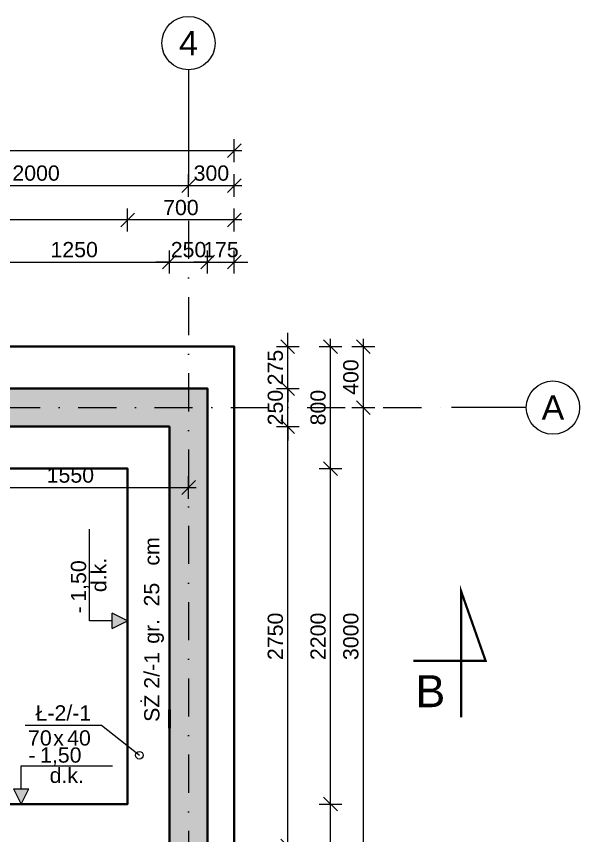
# Model space of a CAD drawing. Header units: millimetres. Extents: x -21220 to 1756793, y -806857 to 86733.
# Drawn here: x 48208 to 51903, y 14518 to 19889 of the extents above; entities that cross this region are included whole.
import ezdxf
from ezdxf.enums import TextEntityAlignment as Align

# ---------------------------------------------------------------- set-up
doc = ezdxf.new("R2010")
doc.units = ezdxf.units.MM
doc.header["$LTSCALE"] = 10
doc.linetypes.add('DASHDOT', pattern=[1, 0.5, -0.25, 0, -0.25])
doc.layers.get('Defpoints').update_dxf_attribs({"color": 2, "lineweight": 50})
for name, color, linetype, lineweight in [('G-Bloki', 221, 'Continuous', 5), ('G-Cienka', 4, 'Continuous', 9), ('G-Elementy konstrukcyjne', 1, 'Continuous', 40), ('G-Kreskowanie', 9, 'Continuous', 5), ('G-Opisy', 2, 'Continuous', 18), ('G-Osie', 6, 'DASHDOT', 9), ('G-Wymiary', 4, 'Continuous', 9)]:
    doc.layers.add(name, color=color, linetype=linetype, lineweight=lineweight)
doc.styles.add('Arial-GG', font='arial.ttf')
doc.dimstyles.new('e-cad_1_50_[mm]', dxfattribs={"dimscale": 50, "dimtxt": 2, "dimasz": 1.8, "dimexe": 1.5, "dimexo": 0, "dimgap": 0.6, "dimtad": 1, "dimdec": 1, "dimrnd": 1, "dimtxsty": 'Arial-GG', "dimblk": 'OBLIQUE', "dimcen": 0, "dimdle": 1, "dimclrd": 4, "dimclre": 4, "dimclrt": 7, "dimadec": 1, "dimazin": 0, "dimtfac": 1, "dimtdec": 1, "dimtix": 1, "dimtmove": 0, "dimatfit": 2, "dimfxl": 1.5, "dimfxlon": 1, "dimlwd": -1, "dimlwe": -1, "dimarcsym": 0})
doc.dimstyles.new('W-1 do 50-GG mm', dxfattribs={"dimscale": 50, "dimtxt": 2, "dimasz": 1.8, "dimexe": 1.5, "dimexo": 0, "dimgap": 0.6, "dimtad": 1, "dimdec": 1, "dimrnd": 1, "dimtxsty": 'Arial-GG', "dimblk": 'OBLIQUE', "dimcen": 0, "dimdle": 1, "dimclrd": 4, "dimclre": 4, "dimclrt": 7, "dimadec": 1, "dimazin": 0, "dimtfac": 1, "dimtdec": 1, "dimtix": 1, "dimtmove": 0, "dimatfit": 2, "dimfxl": 1.5, "dimfxlon": 1, "dimlwd": -1, "dimlwe": -1, "dimarcsym": 0})

# ---------------------------------------------------------------- blocks, each defined once
blk = doc.blocks.new('*U155')
at = {"layer": 'G-Cienka', "ltscale": 0.8}
blk.add_lwpolyline([(490.2, 0), (0, 0)], dxfattribs=at)
blk.add_circle((665.2, 0), 175, dxfattribs=at)
at = {"layer": 'G-Opisy', "ltscale": 0.8, "style": 'Arial-GG'}
blk.add_attdef('OS', text='', height=160, dxfattribs=at).set_placement((681.9, 0), align=Align.MIDDLE_CENTER)
blk = doc.blocks.new('*U149')
at = {"layer": 'G-Cienka', "ltscale": 0.8}
blk.add_lwpolyline([(-490.2, 0), (0, 0)], dxfattribs=at)
blk.add_circle((-665.2, 0), 175, dxfattribs=at)
at = {"layer": 'G-Opisy', "ltscale": 0.8, "style": 'Arial-GG'}
blk.add_attdef('OS', text='', height=160, rotation=90, dxfattribs=at).set_placement((-665.2, 0), align=Align.MIDDLE_CENTER)
blk = doc.blocks.new('*U163')
at = {"layer": 'G-Opisy'}
blk.add_hatch(color=256, dxfattribs=at).paths.add_polyline_path([(-50, 100), (0, 0), (50, 100), (0, 100)])
for p, q in [((0, 250), (600, 250)), ((-50, 100), (50, 100)), ((-100, 0), (100, 0))]:
    blk.add_line(p, q, dxfattribs=at)
at = {"layer": 'G-Opisy', "ltscale": 0.04}
for points in [[(0, 100), (0, 200), (0, 250)], [(-50, 100), (0, 0), (50, 100)]]:
    blk.add_lwpolyline(points, dxfattribs=at)
at = {"layer": 'G-Opisy', "ltscale": 2, "style": 'Arial-GG'}
for tag, p in [('ZNAK', (48.1, 321.8)), ('RZEDNA', (124.7, 321.8))]:
    blk.add_attdef(tag, text='', height=100, dxfattribs=at).set_placement(p, align=Align.MIDDLE_LEFT)
blk.add_attdef('POLOZENIE', text='', height=100, dxfattribs=at).set_placement((300, 188.9), align=Align.MIDDLE_CENTER)
blk = doc.blocks.new('*U164')
at = {"layer": 'G-Opisy'}
blk.add_hatch(color=256, dxfattribs=at).paths.add_polyline_path([(-100, -50), (0, 0), (-100, 50), (-100, 0)])
for p, q in [((-250, 0), (-250, 600)), ((0, -100), (0, 100)), ((-100, -50), (-100, 50))]:
    blk.add_line(p, q, dxfattribs=at)
at = {"layer": 'G-Opisy', "ltscale": 0.04}
for points in [[(-100, -50), (0, 0), (-100, 50)], [(-100, 0), (-200, 0), (-250, 0)]]:
    blk.add_lwpolyline(points, dxfattribs=at)
at = {"layer": 'G-Opisy', "ltscale": 2, "style": 'Arial-GG'}
for tag, p in [('RZEDNA', (-321.8, 124.7)), ('ZNAK', (-321.8, 48.1))]:
    blk.add_attdef(tag, text='', height=100, rotation=90, dxfattribs=at).set_placement(p, align=Align.MIDDLE_LEFT)
blk.add_attdef('POLOZENIE', text='', height=100, rotation=90, dxfattribs=at).set_placement((-188.9, 300), align=Align.MIDDLE_CENTER)
blk = doc.blocks.new('_Oblique')
at = {"color": 0, "linetype": 'ByBlock', "lineweight": -2}
blk.add_line((-0.5, -0.5), (0.5, 0.5), dxfattribs=at)
blk = doc.blocks.new('*D400')
at = {"layer": 'Defpoints', "color": 0, "ltscale": 0.8}
for p in [(48937.4, 14724.1), (47862.4, 11414.2), (48937.4, 9138.3)]:
    blk.add_point(p, dxfattribs=at)
at = {"layer": 'G-Wymiary', "color": 4, "ltscale": 2}
for p, q in [((47862.4, 9213.3), (47862.4, 9063.3)), ((48937.4, 9213.3), (48937.4, 9063.3)), ((47812.4, 9138.3), (48987.4, 9138.3))]:
    blk.add_line(p, q, dxfattribs=at)
at = {"layer": 'G-Wymiary', "color": 4, "ltscale": 0.8, "xscale": 90, "yscale": 90, "zscale": 90, "rotation": 180}
blk.add_blockref('_Oblique', (47862.4, 9138.3), dxfattribs=at)
at = {"layer": 'G-Wymiary', "color": 4, "ltscale": 0.8, "xscale": 90, "yscale": 90, "zscale": 90}
blk.add_blockref('_Oblique', (48937.4, 9138.3), dxfattribs=at)
at = {"layer": 'G-Wymiary', "color": 7, "ltscale": 0.8, "insert": (48399.9, 9219.3), "char_height": 100, "attachment_point": 5, "style": 'Arial-GG'}
blk.add_mtext('1075', dxfattribs=at)
blk = doc.blocks.new('*D401')
at = {"layer": 'Defpoints', "color": 0, "ltscale": 0.8}
for p in [(48937.4, 14724.1), (49637.4, 13924.1), (49637.4, 9138.3)]:
    blk.add_point(p, dxfattribs=at)
at = {"layer": 'G-Wymiary', "color": 4, "ltscale": 2}
for p, q in [((48937.4, 9213.3), (48937.4, 9063.3)), ((49637.4, 9213.3), (49637.4, 9063.3)), ((48887.4, 9138.3), (49687.4, 9138.3))]:
    blk.add_line(p, q, dxfattribs=at)
at = {"layer": 'G-Wymiary', "color": 4, "ltscale": 0.8, "xscale": 90, "yscale": 90, "zscale": 90, "rotation": 180}
blk.add_blockref('_Oblique', (48937.4, 9138.3), dxfattribs=at)
at = {"layer": 'G-Wymiary', "color": 4, "ltscale": 0.8, "xscale": 90, "yscale": 90, "zscale": 90}
blk.add_blockref('_Oblique', (49637.4, 9138.3), dxfattribs=at)
at = {"layer": 'G-Wymiary', "color": 7, "ltscale": 0.8, "insert": (49287.4, 9219.3), "char_height": 100, "attachment_point": 5, "style": 'Arial-GG'}
blk.add_mtext('700', dxfattribs=at)
blk = doc.blocks.new('*U200')
at = {"ltscale": 2}
blk.add_point((0, 0), dxfattribs=at)
at = {"layer": 'Defpoints'}
blk.add_lwpolyline([(0, 380.1), (0, 259.7)], dxfattribs=at)
at = {"layer": 'G-Opisy', "insert": (101, -521.8), "char_height": 100, "width": 2920.171, "attachment_point": 5, "rotation": 270, "style": 'Arial-GG'}
blk.add_mtext('gr.         cm', dxfattribs=at)
at = {"layer": 'G-Opisy', "ltscale": 2, "style": 'Arial-GG'}
blk.add_attdef('NAZWA', text='', height=100, rotation=270, dxfattribs=at).set_placement((65.7, -118.5), align=Align.RIGHT)
blk.add_attdef('GR', text='', height=100, rotation=270, dxfattribs=at).set_placement((67, -494.8), align=Align.CENTER)
blk = doc.blocks.new('*D424')
at = {"layer": 'Defpoints', "color": 0, "ltscale": 0.8}
for p in [(41337.4, 19049.1), (51062.4, 12755.4), (41050.6, 10089), (39612.4, 9892.9), (41337.4, 8451.7)]:
    blk.add_point(p, dxfattribs=at)
at = {"layer": 'G-Wymiary', "color": 4, "ltscale": 2}
blk.add_arc((41337.4, 10324.1), 370.9, 194.0362, 270, dxfattribs=at)
at = {"layer": 'G-Wymiary', "color": 4, "ltscale": 0.8, "xscale": 90, "yscale": 90, "zscale": 90, "rotation": 104.0362434679265}
blk.add_blockref('_Oblique', (40977.6, 10234.2), dxfattribs=at)
at = {"layer": 'G-Wymiary', "color": 4, "ltscale": 0.8, "xscale": 90, "yscale": 90, "zscale": 90}
blk.add_blockref('_Oblique', (41337.4, 9953.3), dxfattribs=at)
at = {"layer": 'G-Wymiary', "color": 7, "ltscale": 0.8, "insert": (41164.6, 10102.8), "char_height": 100, "attachment_point": 5, "rotation": 322.0181, "style": 'Arial-GG'}
blk.add_mtext('76,0%%d', dxfattribs=at)
blk = doc.blocks.new('*D429')
at = {"layer": 'Defpoints', "color": 0, "ltscale": 0.8}
for p in [(49212.4, 18278.3), (47962.4, 17449.1), (49212.4, 17199.1)]:
    blk.add_point(p, dxfattribs=at)
at = {"layer": 'G-Wymiary', "color": 4, "ltscale": 2}
for p, q in [((47962.4, 18203.3), (47962.4, 18353.3)), ((49212.4, 18203.3), (49212.4, 18353.3)), ((47912.4, 18278.3), (49262.4, 18278.3))]:
    blk.add_line(p, q, dxfattribs=at)
at = {"layer": 'G-Wymiary', "color": 4, "ltscale": 0.8, "xscale": 90, "yscale": 90, "zscale": 90, "rotation": 180}
blk.add_blockref('_Oblique', (47962.4, 18278.3), dxfattribs=at)
at = {"layer": 'G-Wymiary', "color": 4, "ltscale": 0.8, "xscale": 90, "yscale": 90, "zscale": 90}
blk.add_blockref('_Oblique', (49212.4, 18278.3), dxfattribs=at)
at = {"layer": 'G-Wymiary', "color": 7, "ltscale": 0.8, "insert": (48587.4, 18359.4), "char_height": 100, "attachment_point": 5, "style": 'Arial-GG'}
blk.add_mtext('1250', dxfattribs=at)
blk = doc.blocks.new('*D430')
at = {"layer": 'Defpoints', "color": 0, "ltscale": 0.8}
for p in [(49462.4, 18278.3), (49462.4, 17449.1), (49212.4, 17199.1)]:
    blk.add_point(p, dxfattribs=at)
at = {"layer": 'G-Wymiary', "color": 4, "ltscale": 2}
for p, q in [((49212.4, 18203.3), (49212.4, 18353.3)), ((49462.4, 18203.3), (49462.4, 18353.3)), ((49212.4, 18278.3), (49122.4, 18278.3)), ((49212.4, 18278.3), (49462.4, 18278.3)), ((49462.4, 18278.3), (49552.4, 18278.3))]:
    blk.add_line(p, q, dxfattribs=at)
at = {"layer": 'G-Wymiary', "color": 4, "ltscale": 0.8, "xscale": 90, "yscale": 90, "zscale": 90}
blk.add_blockref('_Oblique', (49212.4, 18278.3), dxfattribs=at)
at = {"layer": 'G-Wymiary', "color": 4, "ltscale": 0.8, "xscale": 90, "yscale": 90, "zscale": 90, "rotation": 180}
blk.add_blockref('_Oblique', (49462.4, 18278.3), dxfattribs=at)
at = {"layer": 'G-Wymiary', "color": 7, "ltscale": 0.8, "insert": (49337.4, 18359.4), "char_height": 100, "attachment_point": 5, "style": 'Arial-GG'}
blk.add_mtext('250', dxfattribs=at)
blk = doc.blocks.new('*D431')
at = {"layer": 'Defpoints', "color": 0, "ltscale": 0.8}
for p in [(49637.4, 18278.3), (49637.4, 17724.1), (49462.4, 17449.1)]:
    blk.add_point(p, dxfattribs=at)
at = {"layer": 'G-Wymiary', "color": 4, "ltscale": 2}
for p, q in [((49462.4, 18203.3), (49462.4, 18353.3)), ((49637.4, 18203.3), (49637.4, 18353.3)), ((49462.4, 18278.3), (49372.4, 18278.3)), ((49462.4, 18278.3), (49637.4, 18278.3)), ((49637.4, 18278.3), (49727.4, 18278.3))]:
    blk.add_line(p, q, dxfattribs=at)
at = {"layer": 'G-Wymiary', "color": 4, "ltscale": 0.8, "xscale": 90, "yscale": 90, "zscale": 90}
blk.add_blockref('_Oblique', (49462.4, 18278.3), dxfattribs=at)
at = {"layer": 'G-Wymiary', "color": 4, "ltscale": 0.8, "xscale": 90, "yscale": 90, "zscale": 90, "rotation": 180}
blk.add_blockref('_Oblique', (49637.4, 18278.3), dxfattribs=at)
at = {"layer": 'G-Wymiary', "color": 7, "ltscale": 0.8, "insert": (49549.9, 18359.4), "char_height": 100, "attachment_point": 5, "style": 'Arial-GG'}
blk.add_mtext('175', dxfattribs=at)
blk = doc.blocks.new('*D432')
at = {"layer": 'Defpoints', "color": 0, "ltscale": 0.8}
for p in [(48937.4, 18554.4), (49637.4, 17724.1), (48937.4, 16924.1)]:
    blk.add_point(p, dxfattribs=at)
at = {"layer": 'G-Wymiary', "color": 4, "ltscale": 2}
for p, q in [((48937.4, 18479.4), (48937.4, 18629.4)), ((49637.4, 18479.4), (49637.4, 18629.4)), ((49687.4, 18554.4), (48887.4, 18554.4))]:
    blk.add_line(p, q, dxfattribs=at)
at = {"layer": 'G-Wymiary', "color": 4, "ltscale": 0.8, "xscale": 90, "yscale": 90, "zscale": 90, "rotation": 180}
blk.add_blockref('_Oblique', (48937.4, 18554.4), dxfattribs=at)
at = {"layer": 'G-Wymiary', "color": 4, "ltscale": 0.8, "xscale": 90, "yscale": 90, "zscale": 90}
blk.add_blockref('_Oblique', (49637.4, 18554.4), dxfattribs=at)
at = {"layer": 'G-Wymiary', "color": 7, "ltscale": 0.8, "insert": (49287.4, 18635.4), "char_height": 100, "attachment_point": 5, "style": 'Arial-GG'}
blk.add_mtext('700', dxfattribs=at)
blk = doc.blocks.new('*D433')
at = {"layer": 'Defpoints', "color": 0, "ltscale": 0.8}
for p in [(43762.4, 18554.4), (43762.4, 17724.1), (48937.4, 16924.1)]:
    blk.add_point(p, dxfattribs=at)
at = {"layer": 'G-Wymiary', "color": 4, "ltscale": 2}
for p, q in [((43762.4, 18479.4), (43762.4, 18629.4)), ((48937.4, 18479.4), (48937.4, 18629.4)), ((48987.4, 18554.4), (43712.4, 18554.4))]:
    blk.add_line(p, q, dxfattribs=at)
at = {"layer": 'G-Wymiary', "color": 4, "ltscale": 0.8, "xscale": 90, "yscale": 90, "zscale": 90, "rotation": 180}
blk.add_blockref('_Oblique', (43762.4, 18554.4), dxfattribs=at)
at = {"layer": 'G-Wymiary', "color": 4, "ltscale": 0.8, "xscale": 90, "yscale": 90, "zscale": 90}
blk.add_blockref('_Oblique', (48937.4, 18554.4), dxfattribs=at)
at = {"layer": 'G-Wymiary', "color": 7, "ltscale": 0.8, "insert": (46349.9, 18635.4), "char_height": 100, "attachment_point": 5, "style": 'Arial-GG'}
blk.add_mtext('5175', dxfattribs=at)
blk = doc.blocks.new('*D440')
at = {"layer": 'Defpoints', "color": 0, "ltscale": 0.8}
for p in [(49337.4, 18780.1), (47337.4, 17724.1), (49337.4, 17724.1)]:
    blk.add_point(p, dxfattribs=at)
at = {"layer": 'G-Wymiary', "color": 4, "ltscale": 2}
for p, q in [((47337.4, 18705.1), (47337.4, 18855.1)), ((49337.4, 18705.1), (49337.4, 18855.1)), ((47287.4, 18780.1), (49387.4, 18780.1))]:
    blk.add_line(p, q, dxfattribs=at)
at = {"layer": 'G-Wymiary', "color": 4, "ltscale": 0.8, "xscale": 90, "yscale": 90, "zscale": 90, "rotation": 180}
blk.add_blockref('_Oblique', (47337.4, 18780.1), dxfattribs=at)
at = {"layer": 'G-Wymiary', "color": 4, "ltscale": 0.8, "xscale": 90, "yscale": 90, "zscale": 90}
blk.add_blockref('_Oblique', (49337.4, 18780.1), dxfattribs=at)
at = {"layer": 'G-Wymiary', "color": 7, "ltscale": 0.8, "insert": (48337.4, 18861.2), "char_height": 100, "attachment_point": 5, "style": 'Arial-GG'}
blk.add_mtext('2000', dxfattribs=at)
blk = doc.blocks.new('*D441')
at = {"layer": 'Defpoints', "color": 0, "ltscale": 0.8}
for p in [(49637.4, 18780.1), (49337.4, 17724.1), (49637.4, 17724.1)]:
    blk.add_point(p, dxfattribs=at)
at = {"layer": 'G-Wymiary', "color": 4, "ltscale": 2}
for p, q in [((49337.4, 18705.1), (49337.4, 18855.1)), ((49637.4, 18705.1), (49637.4, 18855.1)), ((49287.4, 18780.1), (49687.4, 18780.1))]:
    blk.add_line(p, q, dxfattribs=at)
at = {"layer": 'G-Wymiary', "color": 4, "ltscale": 0.8, "xscale": 90, "yscale": 90, "zscale": 90, "rotation": 180}
blk.add_blockref('_Oblique', (49337.4, 18780.1), dxfattribs=at)
at = {"layer": 'G-Wymiary', "color": 4, "ltscale": 0.8, "xscale": 90, "yscale": 90, "zscale": 90}
blk.add_blockref('_Oblique', (49637.4, 18780.1), dxfattribs=at)
at = {"layer": 'G-Wymiary', "color": 7, "ltscale": 0.8, "insert": (49487.4, 18861.2), "char_height": 100, "attachment_point": 5, "style": 'Arial-GG'}
blk.add_mtext('300', dxfattribs=at)
blk = doc.blocks.new('*D442')
at = {"layer": 'Defpoints', "color": 0, "ltscale": 0.8}
for p in [(40937.4, 19008.8), (40937.4, 17724.1), (49637.4, 17724.1)]:
    blk.add_point(p, dxfattribs=at)
at = {"layer": 'G-Wymiary', "color": 4, "ltscale": 2}
for p, q in [((40937.4, 18933.8), (40937.4, 19083.8)), ((49637.4, 18933.8), (49637.4, 19083.8)), ((49687.4, 19008.8), (40887.4, 19008.8))]:
    blk.add_line(p, q, dxfattribs=at)
at = {"layer": 'G-Wymiary', "color": 4, "ltscale": 0.8, "xscale": 90, "yscale": 90, "zscale": 90, "rotation": 180}
blk.add_blockref('_Oblique', (40937.4, 19008.8), dxfattribs=at)
at = {"layer": 'G-Wymiary', "color": 4, "ltscale": 0.8, "xscale": 90, "yscale": 90, "zscale": 90}
blk.add_blockref('_Oblique', (49637.4, 19008.8), dxfattribs=at)
at = {"layer": 'G-Wymiary', "color": 7, "ltscale": 0.8, "insert": (45287.4, 19089.9), "char_height": 100, "attachment_point": 5, "style": 'Arial-GG'}
blk.add_mtext('8700', dxfattribs=at)
blk = doc.blocks.new('*D444')
at = {"layer": 'Defpoints', "color": 0, "ltscale": 0.8}
for p in [(49212.4, 14449.1), (49988.4, 14449.1), (49462.4, 14199.1)]:
    blk.add_point(p, dxfattribs=at)
at = {"layer": 'G-Wymiary', "color": 4, "ltscale": 2}
for p, q in [((49988.4, 14449.1), (49988.4, 14539.1)), ((49913.4, 14449.1), (50063.4, 14449.1)), ((49988.4, 14199.1), (49988.4, 14449.1)), ((49913.4, 14199.1), (50063.4, 14199.1)), ((49988.4, 14199.1), (49988.4, 14109.1))]:
    blk.add_line(p, q, dxfattribs=at)
at = {"layer": 'G-Wymiary', "color": 4, "ltscale": 0.8, "xscale": 90, "yscale": 90, "zscale": 90}
for p, rotation in [((49988.4, 14449.1), 270), ((49988.4, 14199.1), 90)]:
    blk.add_blockref('_Oblique', p, dxfattribs=dict(at, rotation=rotation))
at = {"layer": 'G-Wymiary', "color": 7, "ltscale": 0.8, "insert": (49907.3, 14324.1), "char_height": 100, "attachment_point": 5, "rotation": 90, "style": 'Arial-GG'}
blk.add_mtext('250', dxfattribs=at)
blk = doc.blocks.new('*D445')
at = {"layer": 'Defpoints', "color": 0, "ltscale": 0.8}
for p in [(49212.4, 17199.1), (49988.4, 17199.1), (49212.4, 14449.1)]:
    blk.add_point(p, dxfattribs=at)
at = {"layer": 'G-Wymiary', "color": 4, "ltscale": 2}
for p, q in [((49988.4, 14399.1), (49988.4, 17249.1)), ((49913.4, 17199.1), (50063.4, 17199.1)), ((49913.4, 14449.1), (50063.4, 14449.1))]:
    blk.add_line(p, q, dxfattribs=at)
at = {"layer": 'G-Wymiary', "color": 4, "ltscale": 0.8, "xscale": 90, "yscale": 90, "zscale": 90}
for p, rotation in [((49988.4, 17199.1), 90), ((49988.4, 14449.1), 270)]:
    blk.add_blockref('_Oblique', p, dxfattribs=dict(at, rotation=rotation))
at = {"layer": 'G-Wymiary', "color": 7, "ltscale": 0.8, "insert": (49907.3, 15824.1), "char_height": 100, "attachment_point": 5, "rotation": 90, "style": 'Arial-GG'}
blk.add_mtext('2750', dxfattribs=at)
blk = doc.blocks.new('*D446')
at = {"layer": 'Defpoints', "color": 0, "ltscale": 0.8}
for p in [(49462.4, 17449.1), (49988.4, 17449.1), (49212.4, 17199.1)]:
    blk.add_point(p, dxfattribs=at)
at = {"layer": 'G-Wymiary', "color": 4, "ltscale": 2}
for p, q in [((49988.4, 17449.1), (49988.4, 17539.1)), ((49913.4, 17449.1), (50063.4, 17449.1)), ((49988.4, 17199.1), (49988.4, 17449.1)), ((49913.4, 17199.1), (50063.4, 17199.1)), ((49988.4, 17199.1), (49988.4, 17109.1))]:
    blk.add_line(p, q, dxfattribs=at)
at = {"layer": 'G-Wymiary', "color": 4, "ltscale": 0.8, "xscale": 90, "yscale": 90, "zscale": 90}
for p, rotation in [((49988.4, 17449.1), 270), ((49988.4, 17199.1), 90)]:
    blk.add_blockref('_Oblique', p, dxfattribs=dict(at, rotation=rotation))
at = {"layer": 'G-Wymiary', "color": 7, "ltscale": 0.8, "insert": (49907.3, 17324.1), "char_height": 100, "attachment_point": 5, "rotation": 90, "style": 'Arial-GG'}
blk.add_mtext('250', dxfattribs=at)
blk = doc.blocks.new('*D447')
at = {"layer": 'Defpoints', "color": 0, "ltscale": 0.8}
for p in [(49637.4, 17724.1), (49988.4, 17724.1), (49462.4, 17449.1)]:
    blk.add_point(p, dxfattribs=at)
at = {"layer": 'G-Wymiary', "color": 4, "ltscale": 2}
for p, q in [((49988.4, 17724.1), (49988.4, 17814.1)), ((49913.4, 17724.1), (50063.4, 17724.1)), ((49988.4, 17449.1), (49988.4, 17724.1)), ((49913.4, 17449.1), (50063.4, 17449.1)), ((49988.4, 17449.1), (49988.4, 17359.1))]:
    blk.add_line(p, q, dxfattribs=at)
at = {"layer": 'G-Wymiary', "color": 4, "ltscale": 0.8, "xscale": 90, "yscale": 90, "zscale": 90}
for p, rotation in [((49988.4, 17724.1), 270), ((49988.4, 17449.1), 90)]:
    blk.add_blockref('_Oblique', p, dxfattribs=dict(at, rotation=rotation))
at = {"layer": 'G-Wymiary', "color": 7, "ltscale": 0.8, "insert": (49907.3, 17586.6), "char_height": 100, "attachment_point": 5, "rotation": 90, "style": 'Arial-GG'}
blk.add_mtext('275', dxfattribs=at)
blk = doc.blocks.new('*D450')
at = {"layer": 'Defpoints', "color": 0, "ltscale": 0.8}
for p in [(48937.4, 14724.1), (50268.6, 14724.1), (49637.4, 13924.1)]:
    blk.add_point(p, dxfattribs=at)
at = {"layer": 'G-Wymiary', "color": 4, "ltscale": 2}
for p, q in [((50268.6, 13874.1), (50268.6, 14774.1)), ((50193.6, 14724.1), (50343.6, 14724.1)), ((50193.6, 13924.1), (50343.6, 13924.1))]:
    blk.add_line(p, q, dxfattribs=at)
at = {"layer": 'G-Wymiary', "color": 4, "ltscale": 0.8, "xscale": 90, "yscale": 90, "zscale": 90}
for p, rotation in [((50268.6, 14724.1), 90), ((50268.6, 13924.1), 270)]:
    blk.add_blockref('_Oblique', p, dxfattribs=dict(at, rotation=rotation))
at = {"layer": 'G-Wymiary', "color": 7, "ltscale": 0.8, "insert": (50187.5, 14324.1), "char_height": 100, "attachment_point": 5, "rotation": 90, "style": 'Arial-GG'}
blk.add_mtext('800', dxfattribs=at)
blk = doc.blocks.new('*D451')
at = {"layer": 'Defpoints', "color": 0, "ltscale": 0.8}
for p in [(48937.4, 16924.1), (50268.6, 16924.1), (48937.4, 14724.1)]:
    blk.add_point(p, dxfattribs=at)
at = {"layer": 'G-Wymiary', "color": 4, "ltscale": 2}
for p, q in [((50193.6, 16924.1), (50343.6, 16924.1)), ((50268.6, 14674.1), (50268.6, 16974.1)), ((50193.6, 14724.1), (50343.6, 14724.1))]:
    blk.add_line(p, q, dxfattribs=at)
at = {"layer": 'G-Wymiary', "color": 4, "ltscale": 0.8, "xscale": 90, "yscale": 90, "zscale": 90}
for p, rotation in [((50268.6, 16924.1), 90), ((50268.6, 14724.1), 270)]:
    blk.add_blockref('_Oblique', p, dxfattribs=dict(at, rotation=rotation))
at = {"layer": 'G-Wymiary', "color": 7, "ltscale": 0.8, "insert": (50187.5, 15824.1), "char_height": 100, "attachment_point": 5, "rotation": 90, "style": 'Arial-GG'}
blk.add_mtext('2200', dxfattribs=at)
blk = doc.blocks.new('*D452')
at = {"layer": 'Defpoints', "color": 0, "ltscale": 0.8}
for p in [(49637.4, 17724.1), (50268.6, 17724.1), (48937.4, 16924.1)]:
    blk.add_point(p, dxfattribs=at)
at = {"layer": 'G-Wymiary', "color": 4, "ltscale": 2}
for p, q in [((50268.6, 16874.1), (50268.6, 17774.1)), ((50193.6, 17724.1), (50343.6, 17724.1)), ((50193.6, 16924.1), (50343.6, 16924.1))]:
    blk.add_line(p, q, dxfattribs=at)
at = {"layer": 'G-Wymiary', "color": 4, "ltscale": 0.8, "xscale": 90, "yscale": 90, "zscale": 90}
for p, rotation in [((50268.6, 17724.1), 90), ((50268.6, 16924.1), 270)]:
    blk.add_blockref('_Oblique', p, dxfattribs=dict(at, rotation=rotation))
at = {"layer": 'G-Wymiary', "color": 7, "ltscale": 0.8, "insert": (50187.5, 17324.1), "char_height": 100, "attachment_point": 5, "rotation": 90, "style": 'Arial-GG'}
blk.add_mtext('800', dxfattribs=at)
blk = doc.blocks.new('*D453')
at = {"layer": 'Defpoints', "color": 0, "ltscale": 0.8}
for p in [(49637.4, 17724.1), (49337.4, 17324.1), (50483.4, 17324.1)]:
    blk.add_point(p, dxfattribs=at)
at = {"layer": 'G-Wymiary', "color": 4, "ltscale": 2}
for p, q in [((50483.4, 17774.1), (50483.4, 17274.1)), ((50408.4, 17724.1), (50558.4, 17724.1)), ((50408.4, 17324.1), (50558.4, 17324.1))]:
    blk.add_line(p, q, dxfattribs=at)
at = {"layer": 'G-Wymiary', "color": 4, "ltscale": 0.8, "xscale": 90, "yscale": 90, "zscale": 90}
for p, rotation in [((50483.4, 17724.1), 90), ((50483.4, 17324.1), 270)]:
    blk.add_blockref('_Oblique', p, dxfattribs=dict(at, rotation=rotation))
at = {"layer": 'G-Wymiary', "color": 7, "ltscale": 0.8, "insert": (50402.3, 17524.1), "char_height": 100, "attachment_point": 5, "rotation": 90, "style": 'Arial-GG'}
blk.add_mtext('400', dxfattribs=at)
blk = doc.blocks.new('*D454')
at = {"layer": 'Defpoints', "color": 0, "ltscale": 0.8}
for p in [(49337.4, 17324.1), (49340.5, 14324.1), (50483.4, 14324.1)]:
    blk.add_point(p, dxfattribs=at)
at = {"layer": 'G-Wymiary', "color": 4, "ltscale": 2}
for p, q in [((50483.4, 17374.1), (50483.4, 14274.1)), ((50408.4, 17324.1), (50558.4, 17324.1)), ((50408.4, 14324.1), (50558.4, 14324.1))]:
    blk.add_line(p, q, dxfattribs=at)
at = {"layer": 'G-Wymiary', "color": 4, "ltscale": 0.8, "xscale": 90, "yscale": 90, "zscale": 90}
for p, rotation in [((50483.4, 17324.1), 90), ((50483.4, 14324.1), 270)]:
    blk.add_blockref('_Oblique', p, dxfattribs=dict(at, rotation=rotation))
at = {"layer": 'G-Wymiary', "color": 7, "ltscale": 0.8, "insert": (50402.3, 15824.1), "char_height": 100, "attachment_point": 5, "rotation": 90, "style": 'Arial-GG'}
blk.add_mtext('3000', dxfattribs=at)
blk = doc.blocks.new('*D458')
at = {"layer": 'Defpoints', "color": 0, "ltscale": 0.8}
for p in [(47337.4, 19049.1), (51062.4, 12755.4), (47753.4, 11222.9), (39612.4, 9892.9), (47337.4, 8451.7)]:
    blk.add_point(p, dxfattribs=at)
at = {"layer": 'G-Wymiary', "color": 4, "ltscale": 2}
blk.add_arc((47337.4, 11824.1), 731.1, 270, 14.0362, dxfattribs=at)
at = {"layer": 'G-Wymiary', "color": 4, "ltscale": 0.8, "xscale": 90, "yscale": 90, "zscale": 90}
for p, rotation in [((48046.7, 12001.5), 104.0362434679265), ((47337.4, 11093), 180)]:
    blk.add_blockref('_Oblique', p, dxfattribs=dict(at, rotation=rotation))
at = {"layer": 'G-Wymiary', "color": 7, "ltscale": 0.8, "insert": (47842.7, 11429.6), "char_height": 100, "attachment_point": 5, "rotation": 52.0181, "style": 'Arial-GG'}
blk.add_mtext('104,0%%d', dxfattribs=at)
blk = doc.blocks.new('*D381')
at = {"layer": 'Defpoints', "color": 0, "ltscale": 0.8}
blk.add_point((-93.2, 106.8), dxfattribs=at)
blk.add_point((-93.2, 106.8), dxfattribs=at)
blk.add_point((-93.2, 106.8), dxfattribs=at)
at = {"layer": 'G-Opisy', "color": 4, "ltscale": 2}
for p, q in [((-842.2, 304.2), (-342.2, 304.2)), ((-342.2, 304.2), (-93.2, 106.8)), ((-93.2, 106.8), (-93.2, 106.8))]:
    blk.add_line(p, q, dxfattribs=at)
blk = doc.blocks.new('*D473')
at = {"layer": 'Defpoints', "color": 0, "ltscale": 0.8}
for p in [(49337.4, 16800.1), (47787.4, 16624.1), (49337.4, 16624.1)]:
    blk.add_point(p, dxfattribs=at)
at = {"layer": 'G-Wymiary', "color": 4, "ltscale": 2}
for p, q in [((47787.4, 16725.1), (47787.4, 16875.1)), ((49337.4, 16725.1), (49337.4, 16875.1)), ((47737.4, 16800.1), (49387.4, 16800.1))]:
    blk.add_line(p, q, dxfattribs=at)
at = {"layer": 'G-Wymiary', "color": 4, "ltscale": 0.8, "xscale": 90, "yscale": 90, "zscale": 90, "rotation": 180}
blk.add_blockref('_Oblique', (47787.4, 16800.1), dxfattribs=at)
at = {"layer": 'G-Wymiary', "color": 4, "ltscale": 0.8, "xscale": 90, "yscale": 90, "zscale": 90}
blk.add_blockref('_Oblique', (49337.4, 16800.1), dxfattribs=at)
at = {"layer": 'G-Wymiary', "color": 7, "ltscale": 0.8, "insert": (48562.4, 16881.1), "char_height": 100, "attachment_point": 5, "style": 'Arial-GG'}
blk.add_mtext('1550', dxfattribs=at)
blk = doc.blocks.new('*U308')
at = {"layer": 'G-Opisy', "const_width": 15}
blk.add_lwpolyline([(0, -369.1), (0, 456.7), (160.8, 0), (-313, 0)], dxfattribs=at)
at = {"layer": 'G-Opisy', "style": 'Arial-GG'}
blk.add_attdef('OZNACZENIE_PRZEKROJU', text='', height=210, dxfattribs=at).set_placement((-201.9, -198.3, -15), align=Align.MIDDLE_CENTER)
blk = doc.blocks.new('*U270')
at = {"layer": 'G-Cienka', "ltscale": 0.8}
blk.add_circle((-93.19, 106.78), 25, dxfattribs=at)
at = {"layer": 'G-Opisy', "ltscale": 0.8, "insert": (-624.24, 169.78), "char_height": 100, "width": 73.3551, "attachment_point": 8, "style": 'Arial-GG'}
blk.add_mtext('x', dxfattribs=at)
at = {"layer": 'G-Opisy', "ltscale": 0.8, "style": 'Arial-GG'}
blk.add_attdef('NAZWA', text='', height=100, dxfattribs=at).set_placement((-592.23, 304.18), align=Align.BOTTOM_CENTER)
blk.add_attdef('SZE', text='', height=100, dxfattribs=at).set_placement((-668.73, 140.18), align=Align.BOTTOM_RIGHT)
blk.add_attdef('WYS', text='', height=100, dxfattribs=at).set_placement((-567.64, 140.18), align=Align.BOTTOM_LEFT)
at = {"layer": 'G-Opisy', "ltscale": 2}
dim = blk.add_linear_dim(base=(-93.19, 106.78), p1=(-93.19, 106.78), p2=(-93.19, 106.78), text=' ', dimstyle='e-cad_1_50_[mm]', override={"dimscale": 50, "dimasz": 0, "dimgap": 5, "dimsah": 1, "dimdle": 6, "dimse1": 1, "dimse2": 1, "dimsd1": 1, "dimtmove": 1}, dxfattribs=at)
dim.commit()
dim.dimension.update_dxf_attribs({"geometry": '*D381', "text_midpoint": (-592.23, 304.18), "dimtype": 160})

msp = doc.modelspace()

# ---------------------------------------------------------------- hatches: boundary and pattern name
at = {"layer": 'G-Kreskowanie', "ltscale": 2}
h = msp.add_hatch(dxfattribs=at)
h.set_pattern_fill('ANSI33', color=256, scale=500, style=0)
h.set_pattern_definition([(45, (-1471401.77, 779776.89), (-88.388348, 88.388348), []), (45, (-1471313.38, 779776.89), (-88.388348, 88.388348), [62.5, -31.25])])
h.paths.add_polyline_path([(41212.37, 14199.14), (41212.37, 10164.05), (47462.37, 11726.55), (47462.37, 14199.14), (49462.37, 14199.14), (49462.37, 17449.14), (47962.37, 17449.14), (47962.37, 17199.14), (49212.37, 17199.14), (49212.37, 14449.14), (47212.37, 14449.14), (47212.37, 11921.74), (41462.37, 10484.24), (41462.37, 14199.14)])

# ---------------------------------------------------------------- linework, layer by layer
at = {"layer": 'G-Elementy konstrukcyjne', "ltscale": 2}
for points in [[(40937.37, 17724.14), (49637.37, 17724.14), (49637.37, 13924.14), (47737.37, 13924.14), (47737.37, 11511.83), (40937.37, 9811.83)], [(41737.37, 16924.14), (48937.37, 16924.14), (48937.37, 14724.14), (46937.37, 14724.14), (46937.37, 12136.45), (41737.37, 10836.45)]]:
    msp.add_lwpolyline(points, close=True, dxfattribs=at)
msp.add_lwpolyline([(41212.37, 14199.14), (41212.37, 10164.05), (47462.37, 11726.55), (47462.37, 14199.14), (49462.37, 14199.14), (49462.37, 17449.14), (47962.37, 17449.14), (47962.37, 17199.14), (49212.37, 17199.14), (49212.37, 14449.14), (47212.37, 14449.14), (47212.37, 11921.74), (41462.37, 10484.24), (41462.37, 14199.14), (41212.37, 14199.14)], dxfattribs=at)
at = {"layer": 'G-Osie', "ltscale": 50}
for p, q in [((49337.37, 19049.14), (49337.37, 8451.74)), ((39612.37, 17324.14), (51062.37, 17324.14))]:
    msp.add_line(p, q, dxfattribs=at)

# ---------------------------------------------------------------- block references
at = {"layer": 'G-Bloki', "ltscale": 2}
for name, p, rotation, values in [('*U149', (49337.37, 19049.14), 270, {'OS': '4'}), ('*U200', (49212.37, 15602.96), 180, {'NAZWA': 'SŻ 2/-1', 'GR': '25'})]:
    msp.add_blockref(name, p, dxfattribs=dict(at, rotation=rotation)).add_auto_attribs(values)
ref = msp.add_blockref('*U155', (51062.37, 17324.14), dxfattribs=at)
ref.add_attrib('OS', 'A', dxfattribs={"layer": 'G-Opisy', "ltscale": 0.8, "height": 160, "style": 'Arial-GG'}).set_placement((51727.59, 17324.14), align=Align.MIDDLE_CENTER)
for name, p, values in [('*U164', (48937.37, 15926.43), {'POLOZENIE': 'd.k.', 'ZNAK': '-', 'RZEDNA': '1,50'}), ('*U308', (51125.4, 15662.79), {'OZNACZENIE_PRZEKROJU': 'B'}), ('*U270', (49108.82, 14937.83), {'SZE': '70', 'WYS': '40', 'NAZWA': 'Ł-2/-1'}), ('*U163', (48238.92, 14724.14), {'POLOZENIE': 'd.k.', 'ZNAK': '-', 'RZEDNA': '1,50'})]:
    msp.add_blockref(name, p, dxfattribs=at).add_auto_attribs(values)

# ---------------------------------------------------------------- dimensions: what is measured, and where the dimension line sits
at = {"layer": 'G-Wymiary', "ltscale": 2}
for base, p2, picture, middle in [((40937.37, 19008.85), (40937.37, 17724.14), '*D442', (45287.37, 19089.9)), ((48937.37, 18554.39), (48937.37, 16924.14), '*D432', (49287.37, 18635.45))]:
    dim = msp.add_linear_dim(base=base, p1=(49637.37, 17724.14), p2=p2, dimstyle='W-1 do 50-GG mm', dxfattribs=at)
    dim.commit()
    dim.dimension.update_dxf_attribs({"geometry": picture, "text_midpoint": middle})
for base, line1, line2, picture, middle in [((41050.62, 10088.96), ((41337.37, 8451.74), (41337.37, 19049.14)), ((51062.37, 12755.39), (39612.37, 9892.89)), '*D424', (41164.59, 10102.85)), ((47753.38, 11222.88), ((51062.37, 12755.39), (39612.37, 9892.89)), ((47337.37, 19049.14), (47337.37, 8451.74)), '*D458', (47842.65, 11429.63))]:
    dim = msp.add_angular_dim_2l(base=base, line1=line1, line2=line2, dimstyle='W-1 do 50-GG mm', dxfattribs=at)
    dim.commit()
    dim.dimension.update_dxf_attribs({"geometry": picture, "text_midpoint": middle})
for base, p1, p2, dimstyle, picture, middle in [((49337.37, 18780.11), (47337.37, 17724.14), (49337.37, 17724.14), 'W-1 do 50-GG mm', '*D440', (48337.37, 18861.17)), ((49637.37, 18780.11), (49337.37, 17724.14), (49637.37, 17724.14), 'W-1 do 50-GG mm', '*D441', (49487.37, 18861.2)), ((43762.37, 18554.39), (48937.37, 16924.14), (43762.37, 17724.14), 'W-1 do 50-GG mm', '*D433', (46349.87, 18635.45)), ((49212.37, 18278.31), (47962.37, 17449.14), (49212.37, 17199.14), 'W-1 do 50-GG mm', '*D429', (48587.37, 18359.36)), ((49462.37, 18278.31), (49212.37, 17199.14), (49462.37, 17449.14), 'W-1 do 50-GG mm', '*D430', (49337.37, 18359.36)), ((49637.37, 18278.31), (49462.37, 17449.14), (49637.37, 17724.14), 'W-1 do 50-GG mm', '*D431', (49549.87, 18359.36)), ((49337.37, 16800.08), (47787.37, 16624.14), (49337.37, 16624.14), 'e-cad_1_50_[mm]', '*D473', (48562.37, 16881.13)), ((48937.37, 9138.29), (47862.37, 11414.24), (48937.37, 14724.14), 'W-1 do 50-GG mm', '*D400', (48399.87, 9219.35)), ((49637.37, 9138.29), (48937.37, 14724.14), (49637.37, 13924.14), 'W-1 do 50-GG mm', '*D401', (49287.37, 9219.35))]:
    dim = msp.add_linear_dim(base=base, p1=p1, p2=p2, dimstyle=dimstyle, override={"dimtmove": 1}, dxfattribs=at)
    dim.commit()
    dim.dimension.update_dxf_attribs({"geometry": picture, "text_midpoint": middle})
for base, p1, p2, picture, middle in [((49988.37, 17724.14), (49462.37, 17449.14), (49637.37, 17724.14), '*D447', (49907.31, 17586.64)), ((50268.6, 17724.14), (48937.37, 16924.14), (49637.37, 17724.14), '*D452', (50187.54, 17324.14)), ((49988.37, 17449.14), (49212.37, 17199.14), (49462.37, 17449.14), '*D446', (49907.31, 17324.14)), ((50483.38, 14324.14), (49337.37, 17324.14), (49340.52, 14324.14), '*D454', (50402.29, 15824.14)), ((49988.37, 17199.14), (49212.37, 14449.14), (49212.37, 17199.14), '*D445', (49907.31, 15824.14)), ((50268.6, 16924.14), (48937.37, 14724.14), (48937.37, 16924.14), '*D451', (50187.54, 15824.14)), ((50268.6, 14724.14), (49637.37, 13924.14), (48937.37, 14724.14), '*D450', (50187.54, 14324.14)), ((49988.37, 14449.14), (49462.37, 14199.14), (49212.37, 14449.14), '*D444', (49907.31, 14324.14))]:
    dim = msp.add_linear_dim(base=base, p1=p1, p2=p2, angle=90, dimstyle='W-1 do 50-GG mm', override={"dimtmove": 1}, dxfattribs=at)
    dim.commit()
    dim.dimension.update_dxf_attribs({"geometry": picture, "text_midpoint": middle})
dim = msp.add_linear_dim(base=(50483.38, 17324.14), p1=(49637.37, 17724.14), p2=(49337.37, 17324.14), angle=90, dimstyle='W-1 do 50-GG mm', dxfattribs=at)
dim.commit()
dim.dimension.update_dxf_attribs({"geometry": '*D453', "text_midpoint": (50402.32, 17524.14)})

doc.saveas('drawing.dxf')
